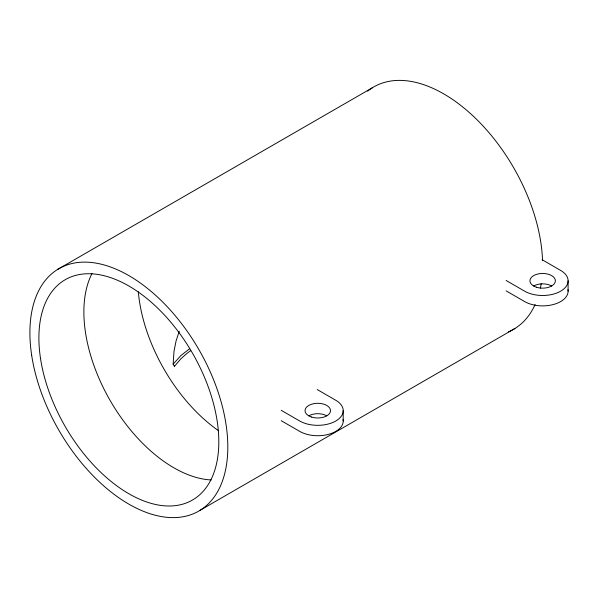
<?xml version="1.0" encoding="UTF-8"?>
<svg xmlns="http://www.w3.org/2000/svg" width="598" height="598" viewBox="0 0 598 598"><rect width="100%" height="100%" fill="white"/><g stroke="black" fill="none" stroke-linecap="round" stroke-linejoin="round"><path stroke-width="0.9" d="M190.71 350.667A143.266 82.718 60 0 0 187.107 353.298L180.917 358.763L174.422 366.38L173.136 364.167L174.018 351.213L176.044 341.047L179.251 331.277M174.422 366.38L174.541 365.595M173.136 364.167L180.828 355.631L189.626 348.716M57.617 269.436L372.487 87.697M200.091 510.303L514.915 328.489M542.094 259.704L560.647 270.416A25.445 14.688 0 0 1 560.647 291.189A25.445 14.688 0 0 1 524.663 291.189L506.117 280.477M506.117 290.867L524.663 301.579A25.445 14.688 0 0 0 553.599 304.457A25.445 14.688 0 0 0 567.965 289.671M317.202 389.545L335.755 400.256A25.445 14.688 0 0 1 335.755 421.029A25.445 14.688 0 0 1 299.77 421.029L281.224 410.325M281.224 420.708L299.77 431.42A25.445 14.688 0 0 0 328.706 434.298A25.445 14.688 0 0 0 343.073 419.512M568.1 280.806L568.1 291.189M343.207 410.647L343.207 421.029M367.635 91.15A139.902 80.767 60 0 1 475.477 118.262A139.902 80.767 60 0 1 542.55 260.631M541.205 283.661A139.902 80.767 60 0 1 540.368 288.184M535.098 304.569A139.902 80.767 60 0 1 508.487 331.823M218.547 430.717A127.217 73.449 60 0 1 138.325 291.772M211.199 479.962A127.217 73.449 60 0 1 110.219 400.63A127.217 73.449 60 0 1 92.002 273.51M533.663 285.994A12.722 7.348 0 0 1 551.655 285.994M308.77 415.834A12.722 7.348 0 0 1 326.762 415.834M40.522 358.531A127.217 73.449 60 0 0 187.765 502.38A127.217 73.449 60 0 0 158.276 308.695A127.217 73.449 60 0 0 40.522 358.531M31.687 355.399A139.939 80.797 60 0 0 193.655 513.637A139.939 80.797 60 0 0 161.221 300.577A139.939 80.797 60 0 0 31.687 355.399M536.294 287.167A12.722 7.348 0 0 0 555.378 280.806A12.722 7.348 0 0 0 536.294 274.445A12.722 7.348 0 0 0 536.294 287.167M311.401 417.008A12.722 7.348 0 0 0 330.485 410.647A12.722 7.348 0 0 0 311.401 404.285A12.722 7.348 0 0 0 311.401 417.008"/></g></svg>
